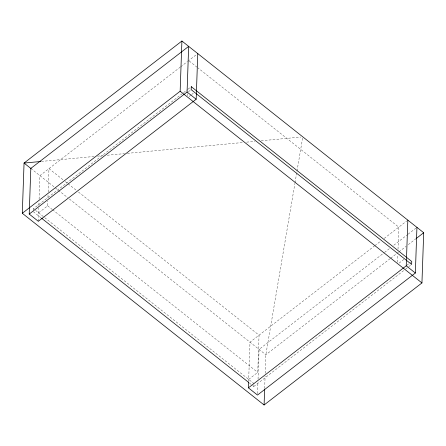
<?xml version="1.0" encoding="UTF-8"?>
<svg xmlns="http://www.w3.org/2000/svg" width="446" height="446" viewBox="0 0 446 446"><rect width="100%" height="100%" fill="white"/><g stroke="black" fill="none" stroke-linecap="round" stroke-linejoin="round"><path stroke-width="0.33" stroke-dasharray="2.23 1.67" d="M33.372 209.904L33.417 208.722L183.016 93.058M38.317 221.288L38.78 208.02M38.874 205.377L38.997 201.821M39.092 199.156L39.911 175.635L180.167 67.201M38.612 212.842L47.672 205.84L47.839 201.018M47.962 197.572L48.056 194.818M48.151 192.059L48.971 168.633L63.159 179.877M187.482 95.734L187.554 93.671M248.612 381.614L249.989 342.188L374.289 246.086M252.692 385.623L253.785 386.487L253.885 383.521L33.417 208.722M248.69 379.395L257.743 372.393L259.042 335.186L77.342 191.128M257.543 393.673L257.95 381.915M258.05 379.145L259.087 349.402L383.939 252.876M264.668 388.472L265.102 376.089M265.197 373.335L265.849 354.765L294.901 183.462M397.559 262.287L397.821 254.711M398.016 249.197L398.785 227.148L197.985 67.948M295.018 182.776L296.874 171.816M296.991 171.13L302.689 137.552M180.714 66.777L187.314 61.671M187.866 61.247L197.768 53.592M183.568 92.629L187.415 89.652M187.967 89.228L190.715 87.104M188.413 91.77L191.161 89.646M189.009 96.565L191.139 94.92M191.674 94.507L193.269 93.27M374.841 245.662L380.89 240.985M384.19 238.432L406.774 220.971M384.491 252.447L389.442 248.623M393.84 245.222L407.588 234.59M408.14 234.167L415.839 228.213M390.15 258.658L265.849 354.765L68.266 198.113M390.702 258.234L398.401 252.28M398.947 251.856L406.1 246.326M408.302 244.625L416.001 238.671M399.081 263.123L403.875 259.416M406.791 265.303L410.643 262.326M253.785 386.487L405.035 269.546M405.587 269.122L411.636 264.445M41.389 161.43L94.089 156.479M97.557 156.156L103.104 155.632M107.263 155.241L124.596 153.614M127.372 153.352L243.17 142.475M246.638 142.146L254.956 141.365M261.2 140.78L300.721 137.067M189.255 61.03L197.439 67.519M65.339 181.611L67.524 183.339M68.071 183.774L76.801 190.693M30.813 168.421L67.72 197.678M47.672 205.84L52.037 209.302M52.583 209.731L257.743 372.393M33.311 211.688L40.948 217.743M249.42 383.025L252.146 385.188"/><path stroke-width="0.67" d="M22.3 213.277L24.056 163.063L181.907 41.021L423.7 232.723L421.944 282.937L264.093 404.979L22.3 213.277L180.151 91.235L181.907 41.021M29.219 214.074L30.813 168.421L188.664 46.378L187.075 92.032L29.219 214.074L38.317 221.288L196.173 99.246L197.768 53.592M416.938 227.36L415.349 273.013L257.493 395.056L248.394 387.842L248.589 382.311M264.093 404.979L264.645 389.157M248.394 387.842L406.245 265.799L407.839 220.146M416.547 238.248L423.7 232.723M40.697 161.497L24.056 163.063L31.148 168.688M187.075 92.032L196.173 99.246M406.245 265.799L415.349 273.013M180.151 91.235L421.944 282.937M41.495 218.178L248.874 382.59M191.267 86.68L191.161 89.646L411.636 264.445L411.742 261.479L191.267 86.68"/></g></svg>
